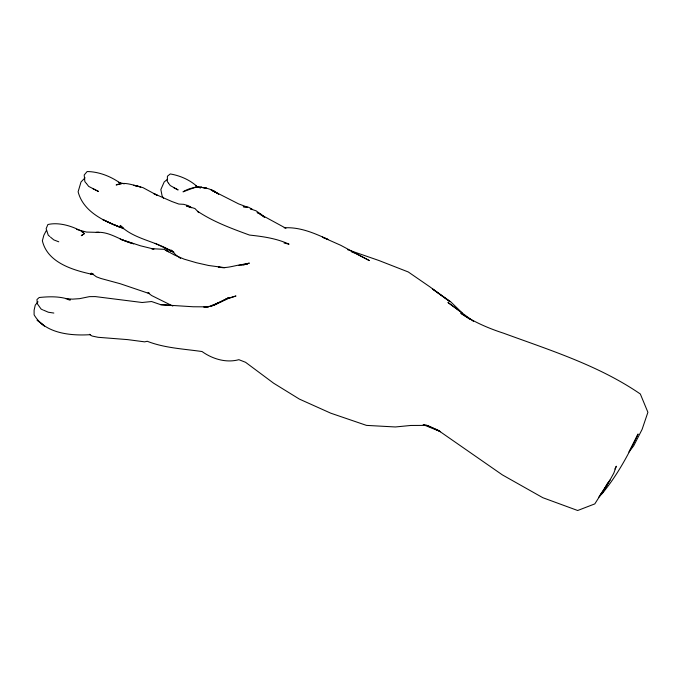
<?xml version="1.0" encoding="UTF-8"?>
<svg xmlns="http://www.w3.org/2000/svg" width="682" height="682" viewBox="0 0 682 682"><rect width="100%" height="100%" fill="white"/><g stroke="black" fill="none" stroke-linecap="round" stroke-linejoin="round"><path stroke-width="1.02" d="M598.813 497.11L602.274 493.444L607.594 483.12M614.866 469.028L616.315 466.215L613.809 473.146L609.947 480.119L602.274 493.444L600.39 494.433M46.231 230.704L43.853 235.247L42.361 240.755C47.408 262.604 72.829 270.157 92.241 274.335M599.367 496.257L609.947 480.119L594.798 503.896L577.671 510.503L542.829 497.707L502.37 474.885L437.87 430.078L427.964 425.781M38.03 301.785L35.251 305.118L34.1 310.233L34.109 314.82C45.003 333.609 70.877 335.953 90.467 334.657L89.444 334.333L92.053 336.03L98.08 337.292L127.67 339.619L144.669 341.853L147.252 341.273C164.439 348.05 183.731 348.911 202.043 351.537C212.477 359.005 226.219 363.174 238.87 359.678L245.546 362.287L273.627 383.207L299.381 399.089L330.736 413.173L366.49 425.389L395.372 426.966L410.82 425.466L427.068 425.389L423.172 424.639L440.572 431.629M85.088 177.797L81.013 181.966L78.115 191.787C83.093 211.019 102.547 220.525 119.657 227.097L114.789 224.966L123.604 228.692M602.274 493.444C617.005 475.618 628.31 455.022 638.079 434.016L628.898 452.021L633.689 445.806L642.103 429.379L647.9 412.278L640.33 394C598.813 365.509 550.297 350.309 503.418 333.148C488.448 328.315 473.981 321.998 460.836 313.277L470.128 319.44M167.44 179.332L164.2 181.941L160.85 189.57L162.094 195.87L163.484 198.266M223.892 300.421L228.402 297.761L219.954 302.356L223.483 300.736M213.398 305.408L219.016 302.791L210.346 306.457M225.248 299.927L227.89 298.716M212.963 305.348L218.325 303.081M252.306 209.314L248.393 207.166L243.252 206.706L247.413 207.166L238.581 203.875L213.21 190.977L216.603 192.75C206.655 185.905 193.381 185.368 183.006 191.83L194.072 187.729M213.926 305.144L216.654 304.112M210.184 306.576L212.596 305.698M228.794 298.409L235.998 295.979L226.816 298.639L215.444 304.087L219.698 302.339L209.485 306.363L203.867 307.088L208.462 306.9M243.542 264.914L249.365 263.107L238.76 265.469M120.092 184.08L116.153 184.967C124.098 181.233 132.751 185.231 140.773 186.902L133.698 185.308L143.015 187.661L157.551 195.504L153.876 193.637L171.881 201.522L178.837 204.054L183.637 204.327L188.385 205.683L191.514 207.712L186.467 205.981L194.907 208.513L198.854 212.614L197.627 211.292C213.457 221.872 231.641 228.521 249.459 235.06C262.979 236.518 276.534 238.385 289.057 244.199L284.079 243.014M241.709 265.025L244.659 264.582M93.255 273.925L90.518 274.215L92.65 274.19M194.967 187.209L201.906 187.328L197.942 187.26M208.368 306.857L193.151 306.764L160.747 304.701L151.583 301.529L142.137 302.501L95.275 296.585L89.385 296.644L79.606 298.656L72.556 299.134L65.736 298.707M247.609 264.139C237.762 263.917 228.265 269.075 218.334 267.173L224.19 267.711M170.244 305.297L160.747 304.701M284.206 227.814C299.799 226.859 314.257 233.091 328.093 239.501L322.416 237.157L340.668 245.264L369.397 260.592L355.936 253.653M68.234 299.662L70.34 299.944C60.493 296.15 49.556 296.448 39.206 297.514L36.964 299.543L37.254 303.635L41.056 309.006L42.668 309.867M225.06 267.702L208.581 265.486L196.51 262.758L184.097 259.134L174.345 254.957L164.106 249.339L151.523 248.657L153.979 249.118L140.62 245.827L120.237 239.186L133.723 243.806C120.953 241.138 109.828 231.079 96.281 232.4L98.856 232.417L86.452 232.076L76.486 229.357M148.437 293.286L120.262 283.738L100.902 278.478L96.486 276.849L91.218 273.073M53.844 313.055L48.337 312.237L43.46 310.131M121.302 227.524L119.512 227.191L123.314 228.018L120.143 225.392C133.374 238.981 155.044 241.027 171.114 250.95L155.138 243.363M171.31 250.891L163.399 247.361M149.614 293.234L147.968 292.817L151.719 295.587L172.827 306.065M172.93 251.462L169.451 250.507L173.978 252.221M118.532 182.282L124.218 183.867M347.581 249.672L378.834 260.473L408.279 271.973L429.933 286.883L449.813 301.589M119.631 183.313L121.251 183.893C111.609 176.647 99.24 171.694 87.134 171.54L84.201 175.001L84.858 181.625L86.12 183.185M81.925 231.871L83.784 232.545C73.605 226.484 59.573 221.838 47.893 224.523L46.137 228.692L48.26 235.196L49.769 236.501M58.763 241.803L53.81 239.902L50.528 237.157M195.802 186.067L200.491 187.934L196.211 186.229M351.298 251.692L355.007 253.261M285.928 228.282L260.157 214.259L264.727 217.388L261.334 214.498L257.105 212.503L260.95 214.344L256.134 210.857L250.55 208.897L251.999 209.596M428.023 425.841L440.512 431.689M92.761 188.607L98.472 191.446L88.66 186.391L86.503 183.577M213.73 191.122L210.994 189.749L214.361 191.497L213.048 190.781M173.62 187.61L178.138 189.946L170.236 185.547L168.437 183.117M218.624 194.089L214.344 191.497L218.709 194.106M173.185 251.667L170.798 250.004L176.399 255.4L180.67 258.427M449.745 301.555L432.533 289.006L450.606 301.708L462.251 312.978L447.963 302.484L473.53 321.401M197.567 186.962C190.227 180.005 180.201 175.641 170.287 173.953L167.431 176.212L167.278 181.438L168.164 182.802M82.343 234.915L81.26 235.699L84.406 233.576L82.343 234.915M202.418 187.507L200.789 187.345L206.39 188.07L202.418 187.507M114.388 224.924L102.65 219.519L114.388 224.924M214.983 191.915L212.409 190.508L214.907 191.906M166.698 250.661L165.803 250.115L168.522 251.803L166.698 250.661M44.321 325.919L37.195 320.182L44.321 325.919"/></g></svg>
